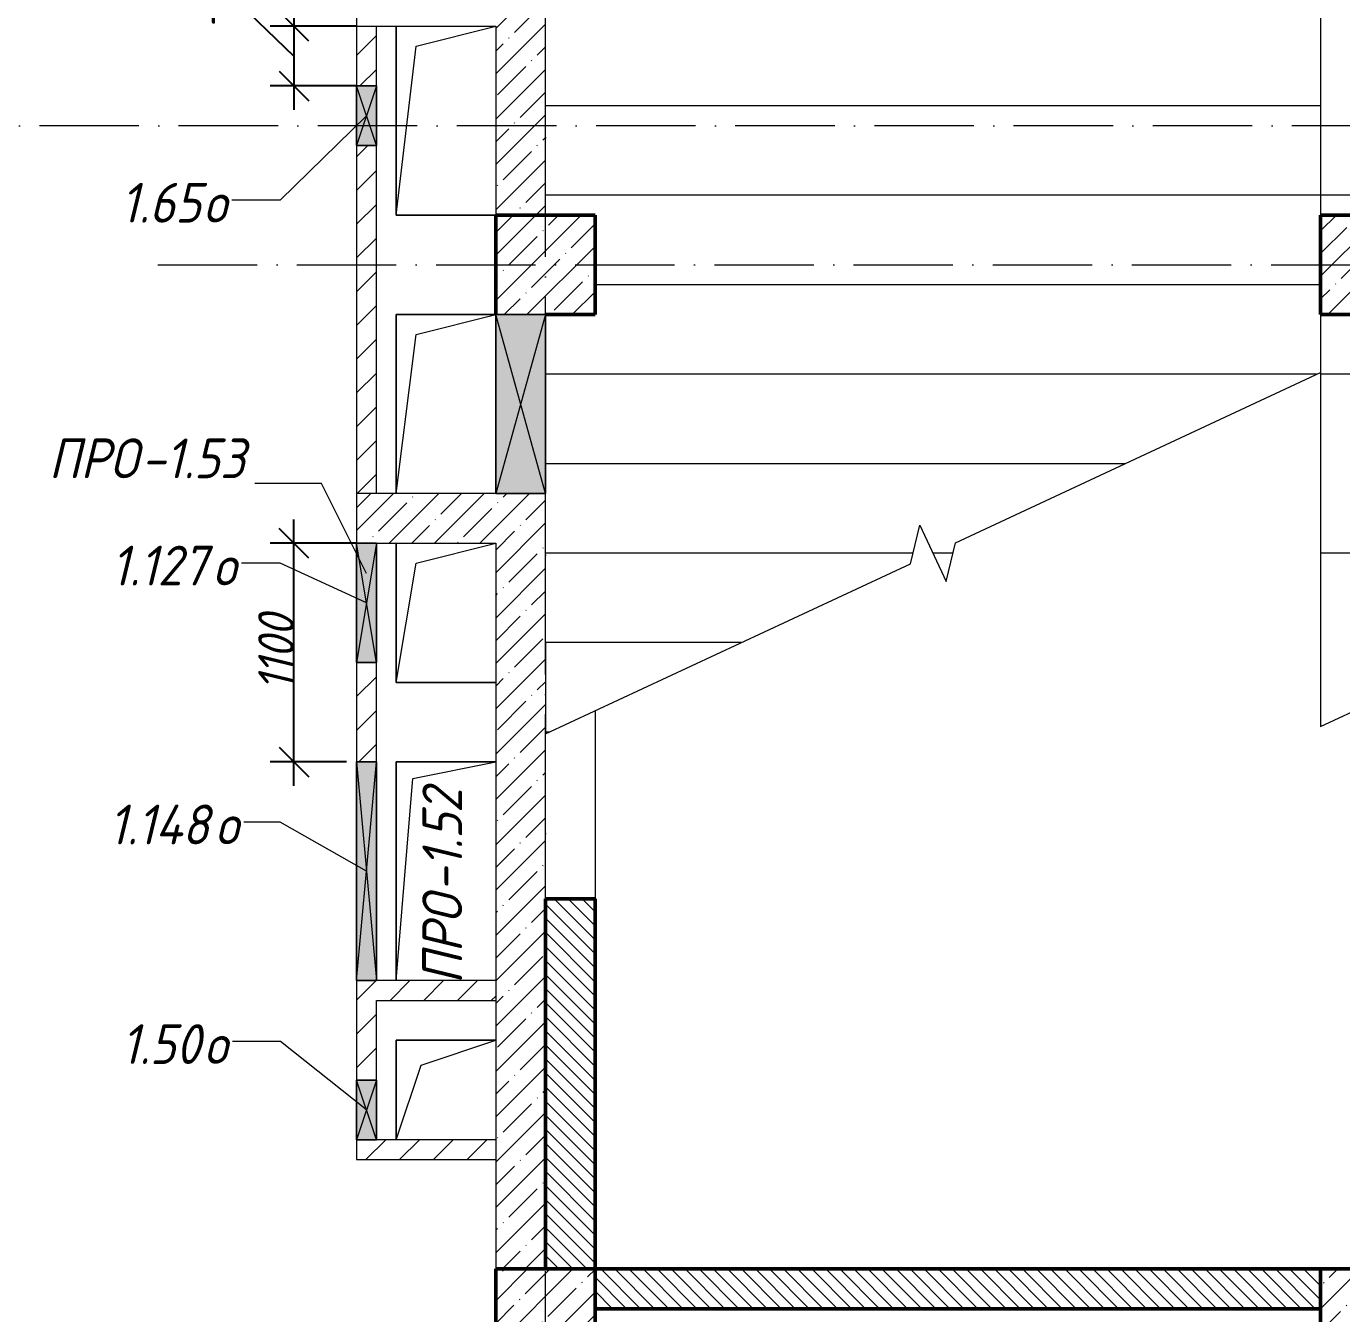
# Model space of a CAD drawing. Header units: millimetres. Extents: x -12989 to 629078, y -109036 to 555275.
# Drawn here: x 520252 to 526869, y 283398 to 289873 of the extents above; entities that cross this region are included whole.
import ezdxf

# ---------------------------------------------------------------- set-up
doc = ezdxf.new("R2010")
doc.units = ezdxf.units.MM
doc.linetypes.add('50_200_ШТРИХ_1Т_ш5_п1_п1_', pattern=[700, 500, -100, 0, -100])
for name, color, linetype, lineweight in [('A-____-____-DIMS', 7, 'Continuous', 9), ('A-DETL-GENF-OTLN', 7, 'Continuous', 9), ('A-FLOR-____-OTLN', 7, 'Continuous', 9), ('A-GENM-____-IDEN', 7, 'Continuous', 9), ('A-GENM-____-OTLN', 7, 'Continuous', 9), ('A-GLAZ-____-IDEN', 7, 'Continuous', 9), ('A-GLAZ-____-OTLN', 7, 'Continuous', 9), ('A-WALL-____-MCUT-1', 7, 'Continuous', 9), ('A-WALL-____-MCUT-2', 7, 'Continuous', 50), ('A-WALL-____-PATT-1', 7, 'Continuous', 9), ('A-WALL-FNSH-MCUT-1', 7, 'Continuous', 9), ('I-WALL-____-OTLN', 7, 'Continuous', 9), ('S-COLS-____-MCUT', 7, 'Continuous', 50), ('S-COLS-____-OTLN', 7, 'Continuous', 9), ('S-GRID-____-OTLN-1', 7, '50_200_ШТРИХ_1Т_ш5_п1_п1_', 9), ('S-STRS-____-MBND', 7, 'Continuous', 9), ('S-STRS-____-OTLN-1', 7, 'Continuous', 9)]:
    doc.layers.add(name, color=color, linetype=linetype, lineweight=lineweight)
doc.layers.add('A-GLAZ-____-OTLN-1', color=7, linetype='Continuous', lineweight=9, true_color=0xc0c0c0)
doc.styles.add('ISOCPEUR_I_10', font='isocpeui.ttf', dxfattribs={"width": 0.9, "height": 180})
doc.styles.add('ISOCPEUR_I_9', font='isocpeui.ttf', dxfattribs={"width": 0.9, "height": 250})
doc.dimstyles.new('ISO-1_8_0_9К_СРЕДНИЙ_Кладочные_3', dxfattribs={"dimscale": 304.8, "dimtxt": 179.276612, "dimasz": 0.492126, "dimexe": 0.393701, "dimexo": 0, "dimgap": 0, "dimtad": 1, "dimdec": 3, "dimrnd": 0.001, "dimdsep": 46, "dimtxsty": 'ISOCPEUR_I_10', "dimblk1": 'OBLIQUE', "dimblk2": 'OBLIQUE', "dimsah": 1, "dimcen": 0.09, "dimdle": 0.393701, "dimazin": 0, "dimtfac": 1, "dimtdec": 4, "dimtix": 1, "dimtmove": 0, "dimatfit": 3, "dimfxl": 1, "dimtvp": 1, "dimtolj": 1, "dimtzin": 0, "dimarcsym": 2})
doc.dimstyles.new('ISO-1_8_0_9К_СРЕДНИЙ_Кладочные_4', dxfattribs={"dimscale": 304.8, "dimtxt": 179.276612, "dimasz": 0.492126, "dimexe": 0.393701, "dimexo": 0, "dimgap": 0, "dimtad": 1, "dimdec": 3, "dimrnd": 0.001, "dimdsep": 46, "dimtxsty": 'ISOCPEUR_I_10', "dimblk1": 'OBLIQUE', "dimblk2": 'OBLIQUE', "dimsah": 1, "dimcen": 0.09, "dimdle": 0.393701, "dimazin": 0, "dimtfac": 1, "dimtdec": 4, "dimtix": 1, "dimtmove": 1, "dimatfit": 3, "dimfxl": 1, "dimtvp": 1, "dimtolj": 1, "dimtzin": 0, "dimarcsym": 2})
pattern_1 = [(45, (513013.31, 265891.49), (-114.0493, 114.0493), []), (45, (513127.36, 265891.49), (-114.0493, 114.0493), [201.612, -40.322, 3.353, -36.97])]
pattern_2 = [(135, (513013.31, 265891.49), (-35.35534, -35.35534), [])]
pattern_3 = [(45, (513013.31, 265891.49), (-84.8528, 84.8528), [])]

# ---------------------------------------------------------------- blocks, each defined once
blk = doc.blocks.new('BSC_Колонна _Прямоугольная - 500х700-V5-АР1_План отверстий 1 этажа в осях 1-64_А-ГГ')
at = {"layer": 'S-COLS-____-OTLN'}
h = blk.add_hatch(dxfattribs=at)
h.set_pattern_fill('FP_33', color=256, style=0, pattern_type=2)
h.set_pattern_definition([(315, (-22781.04, 14100), (114.0493, 114.0493), []), (315, (-22781.04, 13985.95), (114.0493, 114.0493), [201.613, -40.323, 3.353, -36.97])])
h.paths.add_polyline_path([(-250, 350), (-250, -350), (250, -350), (250, 350)], flags=0)
at = {"layer": 'S-COLS-____-MCUT'}
for p, q in [((250, 350), (-250, 350)), ((-250, 350), (-250, -350)), ((250, -350), (250, 350)), ((-250, -350), (250, -350))]:
    blk.add_line(p, q, dxfattribs=at)
blk = doc.blocks.new('BSC_Колонна _Прямоугольная - 500х500-V115-АР1_План отверстий 1 этажа в осях 1-64_А-ГГ')
at = {"layer": 'S-COLS-____-OTLN'}
h = blk.add_hatch(dxfattribs=at)
h.set_pattern_fill('FP_148', color=256, style=0, pattern_type=2)
h.set_pattern_definition([(45, (-9850, -17481.04), (-114.0493, 114.0493), []), (45, (-9735.95, -17481.04), (-114.0493, 114.0493), [201.613, -40.323, 3.353, -36.97])])
h.paths.add_polyline_path([(-250, -250), (250, -250), (250, 250), (-250, 250)], flags=0)
at = {"layer": 'S-COLS-____-MCUT'}
for p, q in [((250, 250), (-250, 250)), ((-250, 250), (-250, -250)), ((250, -250), (250, 250)), ((-250, -250), (250, -250))]:
    blk.add_line(p, q, dxfattribs=at)
blk = doc.blocks.new('BSC_Колонна _Прямоугольная - 500х700-V120-АР1_План отверстий 1 этажа в осях 1-64_А-ГГ')
at = {"layer": 'S-COLS-____-OTLN'}
h = blk.add_hatch(dxfattribs=at)
h.set_pattern_fill('FP_153', color=256, style=0, pattern_type=2)
h.set_pattern_definition([(315, (-17481.04, 14100), (114.0493, 114.0493), []), (315, (-17481.04, 13985.95), (114.0493, 114.0493), [201.612, -40.322, 3.353, -36.97])])
h.paths.add_polyline_path([(-250, 350), (-250, -350), (250, -350), (250, 350)], flags=0)
at = {"layer": 'S-COLS-____-MCUT'}
for p, q in [((250, 350), (-250, 350)), ((-250, 350), (-250, -350)), ((250, -350), (250, 350)), ((-250, -350), (250, -350))]:
    blk.add_line(p, q, dxfattribs=at)
blk = doc.blocks.new('AR_Отверстие прямоугольное _в стене__БезПР - AR_Отверстие прямоугольное _в стене__БезПР-30590124-АР1_План отверстий 1 этажа в осях 1-64_А-ГГ')
at = {"layer": 'A-GLAZ-____-OTLN-1'}
blk.add_hatch(color=256, dxfattribs=at).paths.add_polyline_path([(450, -125), (450, 125), (-450, 125), (-450, -125)], flags=0)
at = {"layer": 'A-DETL-GENF-OTLN'}
for p, q in [((-450, -125), (-450, 125)), ((-450, 125), (450, 125)), ((450, 125), (-450, -125)), ((-450, 125), (450, -125)), ((450, 125), (-450, 125)), ((-450, 125), (-450, -125)), ((450, 125), (450, -125)), ((450, -125), (450, 125)), ((450, -125), (-450, -125)), ((-450, -125), (450, -125))]:
    blk.add_line(p, q, dxfattribs=at)
at = {"layer": 'A-GLAZ-____-OTLN'}
blk.add_line((450, 125), (-450, 125), dxfattribs=at)
blk = doc.blocks.new('AR_Отверстие прямоугольное _в плите_ - AR_Отверстие прямоугольное _в плите_-30552711-АР1_План отверстий 1 этажа в осях 1-64_А-ГГ')
at = {"layer": 'A-GENM-____-OTLN'}
for p, q in [((250, 550), (-250, 550)), ((-250, 550), (-250, -550)), ((-166.7, 466.7), (250, 550)), ((-250, -550), (-166.7, 466.7))]:
    blk.add_line(p, q, dxfattribs=at)
blk = doc.blocks.new('AR_Отверстие прямоугольное _в плите_ - AR_Отверстие прямоугольное _в плите_-30552826-АР1_План отверстий 1 этажа в осях 1-64_А-ГГ')
at = {"layer": 'A-GENM-____-OTLN'}
for p, q in [((-250, 475), (-250, -475)), ((-150, 375), (250, 475)), ((-250, -475), (-150, 375)), ((-250, -475), (250, -475))]:
    blk.add_line(p, q, dxfattribs=at)
blk = doc.blocks.new('AR_Отверстие прямоугольное _в плите_ - AR_Отверстие прямоугольное _в плите_-V200-АР1_План отверстий 1 этажа в осях 1-64_А-ГГ')
at = {"layer": 'A-GENM-____-OTLN'}
for p, q in [((250, 450), (-250, 450)), ((-250, 450), (-250, -450)), ((-150, 350), (250, 450)), ((-250, -450), (-150, 350))]:
    blk.add_line(p, q, dxfattribs=at)
blk = doc.blocks.new('AR_Отверстие прямоугольное _в плите_ - AR_Отверстие прямоугольное _в плите_-V201-АР1_План отверстий 1 этажа в осях 1-64_А-ГГ')
at = {"layer": 'A-GENM-____-OTLN'}
for p, q in [((-250, 350), (-250, -350)), ((-150, 250), (250, 350)), ((-250, -350), (-150, 250)), ((-250, -350), (250, -350))]:
    blk.add_line(p, q, dxfattribs=at)
blk = doc.blocks.new('AR_Отверстие прямоугольное _в плите_ - AR_Отверстие прямоугольное _в плите_-V207-АР1_План отверстий 1 этажа в осях 1-64_А-ГГ')
at = {"layer": 'A-GENM-____-OTLN'}
for p, q in [((250, 250), (-250, 250)), ((-250, 250), (-250, -250)), ((-125, 125), (250, 250)), ((-250, -250), (-125, 125))]:
    blk.add_line(p, q, dxfattribs=at)
blk = doc.blocks.new('AR_Отверстие прямоугольное _в стене__БезПР - AR_Отверстие прямоугольное _в стене__БезПР-36428157-АР1_План отверстий 1 этажа в осях 1-64_А-ГГ')
at = {"layer": 'A-GLAZ-____-OTLN'}
blk.add_hatch(color=256, dxfattribs=at).paths.add_polyline_path([(150, 50), (-150, 50), (-150, -50), (150, -50)], flags=0)
at = {"layer": 'A-DETL-GENF-OTLN'}
for p, q in [((-150, -50), (-150, 50)), ((-150, 50), (150, 50)), ((150, 50), (-150, -50)), ((-150, 50), (150, -50)), ((150, 50), (-150, 50)), ((-150, 50), (-150, -50)), ((150, 50), (150, -50)), ((150, -50), (150, 50)), ((150, -50), (-150, -50)), ((-150, -50), (150, -50))]:
    blk.add_line(p, q, dxfattribs=at)
at = {"layer": 'A-GLAZ-____-OTLN'}
blk.add_line((150, 50), (-150, 50), dxfattribs=at)
blk = doc.blocks.new('AR_Отверстие прямоугольное _в стене_ - AR_Отверстие прямоугольное _в стене__ОВ-36776093-АР1_План отверстий 1 этажа в осях 1-64_А-ГГ')
at = {"layer": 'A-GLAZ-____-OTLN'}
blk.add_hatch(color=256, dxfattribs=at).paths.add_polyline_path([(300, -50), (300, 50), (-300, 50), (-300, -50), (-293.3, -50)], flags=0)
at = {"layer": 'A-DETL-GENF-OTLN'}
for p, q in [((-300, -50), (-300, 50)), ((-300, 50), (300, 50)), ((300, 50), (-300, -50)), ((-300, 50), (300, -50)), ((300, 50), (-300, 50)), ((-300, 50), (-300, -50)), ((300, 50), (300, -50)), ((300, -50), (300, 50)), ((300, -50), (-300, -50)), ((-300, -50), (300, -50))]:
    blk.add_line(p, q, dxfattribs=at)
blk = doc.blocks.new('AR_Отверстие прямоугольное _в стене__БезПР - AR_Отверстие прямоугольное _в стене__БезПР-36428461-АР1_План отверстий 1 этажа в осях 1-64_А-ГГ')
at = {"layer": 'A-GLAZ-____-OTLN'}
blk.add_hatch(color=256, dxfattribs=at).paths.add_polyline_path([(-150, -50), (150, -50), (150, 50), (-150, 50)], flags=0)
at = {"layer": 'A-DETL-GENF-OTLN'}
for p, q in [((-150, -50), (-150, 50)), ((-150, 50), (150, 50)), ((150, 50), (-150, -50)), ((-150, 50), (150, -50)), ((150, 50), (-150, 50)), ((-150, 50), (-150, -50)), ((150, 50), (150, -50)), ((150, -50), (150, 50)), ((150, -50), (-150, -50)), ((-150, -50), (150, -50))]:
    blk.add_line(p, q, dxfattribs=at)
blk = doc.blocks.new('AR_Отверстие прямоугольное _в стене_ - AR_Отверстие прямоугольное _в стене__ОВ-36889588-АР1_План отверстий 1 этажа в осях 1-64_А-ГГ')
at = {"layer": 'A-GLAZ-____-OTLN'}
blk.add_hatch(color=256, dxfattribs=at).paths.add_polyline_path([(-550, -50), (550, -50), (550, 50), (-550, 50)], flags=0)
at = {"layer": 'A-DETL-GENF-OTLN'}
for p, q in [((-550, -50), (-550, 50)), ((-550, 50), (550, 50)), ((550, 50), (-550, -50)), ((-550, 50), (550, -50)), ((550, 50), (-550, 50)), ((-550, 50), (-550, -50)), ((550, 50), (550, -50)), ((550, -50), (550, 50)), ((550, -50), (-550, -50)), ((-550, -50), (550, -50))]:
    blk.add_line(p, q, dxfattribs=at)
blk = doc.blocks.new('_Oblique')
at = {"color": 0, "linetype": 'ByBlock', "lineweight": -2}
blk.add_line((-0.5, -0.5), (0.5, 0.5), dxfattribs=at)
blk = doc.blocks.new('*D5882')
at = {"layer": 'A-____-____-DIMS', "color": 0, "lineweight": -2, "transparency": 16777216}
for p, q in [((521141.9, 290161.4), (520797.8, 290161.4)), ((521598.7, 289722.5), (521141.9, 290161.4)), ((521598.7, 289992.5), (521598.7, 289452.5)), ((521913.3, 289872.5), (521478.7, 289872.5)), ((521913.3, 289572.5), (521478.7, 289572.5))]:
    blk.add_line(p, q, dxfattribs=at)
at = {"layer": 'Defpoints', "color": 0, "transparency": 16777216}
for p in [(521913.3, 289872.5), (521598.7, 289572.5), (521913.3, 289572.5)]:
    blk.add_point(p, dxfattribs=at)
at = {"layer": 'A-____-____-DIMS', "color": 0, "lineweight": -2, "transparency": 16777216, "xscale": 150, "yscale": 150, "zscale": 150}
for p, rotation in [((521598.7, 289872.5), 90), ((521598.7, 289572.5), 270)]:
    blk.add_blockref('_Oblique', p, dxfattribs=dict(at, rotation=rotation))
at = {"layer": 'A-____-____-DIMS', "color": 0, "transparency": 16777216, "insert": (521021.9, 289871.8), "char_height": 180, "width": 409.578, "attachment_point": 1, "rotation": 90, "line_spacing_factor": 1.149209, "style": 'ISOCPEUR_I_10'}
blk.add_mtext('\\A1;300', dxfattribs=at)
blk = doc.blocks.new('*D5883')
at = {"layer": 'A-____-____-DIMS', "color": 0, "lineweight": -2, "transparency": 16777216}
for p, q in [((521598.7, 286052.5), (521598.7, 287392.5)), ((521913.3, 287272.5), (521478.7, 287272.5)), ((521863.3, 286172.5), (521478.7, 286172.5))]:
    blk.add_line(p, q, dxfattribs=at)
at = {"layer": 'Defpoints', "color": 0, "transparency": 16777216}
for p in [(521598.7, 287272.5), (521913.3, 287272.5), (521863.3, 286172.5)]:
    blk.add_point(p, dxfattribs=at)
at = {"layer": 'A-____-____-DIMS', "color": 0, "lineweight": -2, "transparency": 16777216, "xscale": 150, "yscale": 150, "zscale": 150}
for p, rotation in [((521598.7, 287272.5), 90), ((521598.7, 286172.5), 270)]:
    blk.add_blockref('_Oblique', p, dxfattribs=dict(at, rotation=rotation))
at = {"layer": 'A-____-____-DIMS', "color": 0, "transparency": 16777216, "insert": (521508.7, 286722.5), "char_height": 180, "width": 463.361, "attachment_point": 5, "rotation": 90, "style": 'ISOCPEUR_I_10'}
blk.add_mtext('\\A1;1100', dxfattribs=at)

msp = doc.modelspace()

# ---------------------------------------------------------------- hatches: boundary and pattern name
at = {"layer": 'A-WALL-____-PATT-1'}
h = msp.add_hatch(dxfattribs=at)
h.set_pattern_fill('FP_27', color=256, style=0, pattern_type=2)
h.set_pattern_definition(pattern_1)
h.paths.add_polyline_path([(522863.3109, 288922.5335), (522863.3109, 291172.5335), (522613.3109, 291172.5335), (522613.3109, 288922.5335)], flags=0)
h = msp.add_hatch(dxfattribs=at)
h.set_pattern_fill('FP_4', color=256, style=0, pattern_type=2)
h.set_pattern_definition(pattern_3)
h.paths.add_polyline_path([(521913.3109, 287522.5335), (522013.3109, 287522.5335), (522013.3109, 289272.5335), (521913.3109, 289272.5335), (521913.3109, 288985.8214)], flags=0)
h.paths.add_polyline_path([(521913.3109, 289572.5335), (522013.3109, 289572.5335), (522013.3109, 289872.5335), (521913.3109, 289872.5335)], flags=0)
h = msp.add_hatch(dxfattribs=at)
h.set_pattern_fill('FP_27', color=256, style=0, pattern_type=2)
h.set_pattern_definition(pattern_1)
h.paths.add_polyline_path([(521913.3109, 287272.5335), (522613.3109, 287272.5335), (522613.3109, 287522.5335), (521913.3109, 287522.5335)], flags=0)
h = msp.add_hatch(dxfattribs=at)
h.set_pattern_fill('FP_27', color=256, style=0, pattern_type=2)
h.set_pattern_definition(pattern_1)
h.paths.add_polyline_path([(522613.3109, 283622.5335), (522863.3109, 283622.5335), (522863.3109, 287522.5335), (522613.3109, 287522.5335), (522613.3109, 283825.8574)], flags=0)
h = msp.add_hatch(dxfattribs=at)
h.set_pattern_fill('FP_4', color=256, style=0, pattern_type=2)
h.set_pattern_definition(pattern_3)
h.paths.add_polyline_path([(521913.3109, 284572.5335), (522013.3109, 284572.5335), (522013.3109, 285072.5335), (521913.3109, 285072.5335)], flags=0)
h.paths.add_polyline_path([(522013.3109, 286172.5335), (522013.3109, 286672.5335), (521913.3109, 286672.5335), (521913.3109, 286172.5335), (521963.3109, 286172.5335)], flags=0)
h = msp.add_hatch(dxfattribs=at)
h.set_pattern_fill('FP_6', color=256, style=0, pattern_type=2)
h.set_pattern_definition(pattern_2)
h.paths.add_polyline_path([(523113.3109, 283622.5335), (523113.3109, 285483.5869), (522863.3109, 285483.5869), (522863.3109, 283622.5335)], flags=0)
h = msp.add_hatch(dxfattribs=at)
h.set_pattern_fill('FP_4', color=256, style=0, pattern_type=2)
h.set_pattern_definition(pattern_3)
h.paths.add_polyline_path([(522613.3109, 284972.5335), (522613.3109, 285072.5335), (522013.3109, 285072.5335), (522013.3109, 284972.5335)], flags=0)
h = msp.add_hatch(dxfattribs=at)
h.set_pattern_fill('FP_4', color=256, style=0, pattern_type=2)
h.set_pattern_definition(pattern_3)
h.paths.add_polyline_path([(522013.3109, 284172.5335), (522613.3109, 284172.5335), (522613.3109, 284272.5335), (521913.3109, 284272.5335), (521913.3109, 284172.5335)], flags=0)
h = msp.add_hatch(dxfattribs=at)
h.set_pattern_fill('FP_6', color=256, style=0, pattern_type=2)
h.set_pattern_definition(pattern_2)
h.paths.add_polyline_path([(526763.3109, 283422.5335), (526763.3109, 283622.5335), (523113.3109, 283622.5335), (523113.3109, 283422.5335), (523603.1465, 283422.5335)], flags=0)
at = {"layer": 'S-COLS-____-OTLN'}
h = msp.add_hatch(dxfattribs=at)
h.set_pattern_fill('FP_27', color=256, style=0, pattern_type=2)
h.set_pattern_definition(pattern_1)
h.paths.add_polyline_path([(522613.3109, 288422.5335), (523113.3109, 288422.5335), (523113.3109, 288922.5335), (522613.3109, 288922.5335)], flags=0)

# ---------------------------------------------------------------- linework, layer by layer
at = {"layer": 'A-FLOR-____-OTLN'}
for p, q in [((522113.3109, 288922.5335), (522113.3109, 289872.5335)), ((522613.3109, 288922.5335), (522113.3109, 288922.5335)), ((522113.3109, 288422.5335), (522613.3109, 288422.5335)), ((522113.3109, 287522.5335), (522113.3109, 288422.5335)), ((522113.3109, 286572.5335), (522113.3109, 287272.5335)), ((522613.3109, 286572.5335), (522113.3109, 286572.5335)), ((522113.3109, 286172.5335), (522613.3109, 286172.5335)), ((522113.3109, 285072.5335), (522113.3109, 286172.5335)), ((522113.3109, 284772.5335), (522613.3109, 284772.5335)), ((522113.3109, 284272.5335), (522113.3109, 284772.5335))]:
    msp.add_line(p, q, dxfattribs=at)
at = {"layer": 'A-GENM-____-IDEN'}
for p, q in [((521737.5058, 287572.4798), (521400.9121, 287572.4798)), ((521963.3109, 287119.6319), (521737.5058, 287572.4798))]:
    msp.add_line(p, q, dxfattribs=at)
at = {"layer": 'A-GLAZ-____-IDEN'}
for p, q in [((521963.3109, 289422.5335), (521529.6096, 288997.6077)), ((521529.6096, 288997.6077), (521286.4186, 288997.6077)), ((521529.6096, 287172.6077), (521334.1202, 287172.6077)), ((521963.3109, 286972.5335), (521529.6096, 287172.6077)), ((521529.6096, 285870.3638), (521346.2745, 285870.3638)), ((521963.3109, 285622.5335), (521529.6096, 285870.3638)), ((521531.0937, 284765.9083), (521289.3868, 284765.9083)), ((521963.3109, 284422.5335), (521531.0937, 284765.9083))]:
    msp.add_line(p, q, dxfattribs=at)
at = {"layer": 'A-WALL-____-MCUT-1'}
for p, q in [((522863.3109, 288922.5335), (522863.3109, 291172.5335)), ((521913.3109, 290122.5335), (521913.3109, 289872.5335)), ((521913.3109, 289872.5335), (522613.3109, 289872.5335)), ((522613.3109, 289872.5335), (522613.3109, 288922.5335)), ((522613.3109, 288922.5335), (522863.3109, 288922.5335)), ((522613.3109, 287522.5335), (521913.3109, 287522.5335)), ((521913.3109, 287522.5335), (521913.3109, 287272.5335)), ((522863.3109, 286772.5335), (522863.3109, 287522.5335)), ((522013.3109, 287272.5335), (522613.3109, 287272.5335)), ((522613.3109, 287272.5335), (522613.3109, 283622.5335)), ((522863.3109, 283622.5335), (522863.3109, 286313.2336))]:
    msp.add_line(p, q, dxfattribs=at)
at = {"layer": 'A-WALL-____-MCUT-2'}
for p, q in [((522863.3109, 285483.5869), (522863.3109, 283622.5335)), ((523113.3109, 285483.5869), (522863.3109, 285483.5869)), ((523113.3109, 283622.5335), (523113.3109, 285483.5869)), ((526763.3109, 283622.5335), (523113.3109, 283622.5335)), ((523113.3109, 283422.5335), (526763.3109, 283422.5335))]:
    msp.add_line(p, q, dxfattribs=at)
at = {"layer": 'A-WALL-FNSH-MCUT-1'}
for p, q in [((521913.3109, 289872.5335), (521913.3109, 289572.5335)), ((521913.3109, 289872.5335), (521913.3109, 289872.5335)), ((522013.3109, 289572.5335), (522013.3109, 289872.5335)), ((521913.3109, 289272.5335), (521913.3109, 287522.5335)), ((522013.3109, 287522.5335), (522013.3109, 289272.5335)), ((521913.3109, 287522.5335), (521913.3109, 287522.5335)), ((521913.3109, 286672.5335), (521913.3109, 286172.5335)), ((522013.3109, 286172.5335), (522013.3109, 286672.5335)), ((521913.3109, 285072.5335), (521913.3109, 284572.5335)), ((522613.3109, 285072.5335), (522013.3109, 285072.5335)), ((522013.3109, 284972.5335), (522613.3109, 284972.5335)), ((522013.3109, 284572.5335), (522013.3109, 284972.5335)), ((521913.3109, 284272.5335), (521913.3109, 284172.5335)), ((522613.3109, 284272.5335), (522013.3109, 284272.5335)), ((521913.3109, 284172.5335), (522613.3109, 284172.5335))]:
    msp.add_line(p, q, dxfattribs=at)
at = {"layer": 'I-WALL-____-OTLN'}
msp.add_line((523113.3109, 286429.8105), (523113.3109, 285483.5869), dxfattribs=at)
at = {"layer": 'S-COLS-____-MCUT'}
for p, q in [((523113.3109, 288922.5335), (522613.3109, 288922.5335)), ((522613.3109, 288922.5335), (522613.3109, 288422.5335)), ((523113.3109, 288422.5335), (523113.3109, 288922.5335)), ((522863.3109, 288422.5335), (523113.3109, 288422.5335))]:
    msp.add_line(p, q, dxfattribs=at)
at = {"layer": 'S-GRID-____-OTLN-1'}
for p, q in [((522863.3109, 261408.8852), (522863.3109, 315772.4512)), ((539721.0501, 289372.5335), (508344.5407, 289372.5335)), ((520913.3109, 288672.5335), (539721.0501, 288672.5335))]:
    msp.add_line(p, q, dxfattribs=at)
at = {"layer": 'S-STRS-____-MBND'}
for p, q in [((524926.5994, 287275.3608), (526763.3109, 288131.8335)), ((526763.3109, 286350.5644), (530450.0224, 288069.7062)), ((524700.0224, 287169.7062), (524747.2768, 287364.1441)), ((524747.2768, 287364.1441), (524879.345, 287080.9229)), ((524879.345, 287080.9229), (524926.5994, 287275.3608)), ((522863.3109, 286313.2336), (524700.0224, 287169.7062))]:
    msp.add_line(p, q, dxfattribs=at)
at = {"layer": 'S-STRS-____-OTLN-1'}
for p, q in [((526763.3109, 289922.5335), (526763.3109, 289022.5335)), ((526763.3109, 289472.5335), (522863.3109, 289472.5335)), ((526763.3109, 289472.5335), (522863.3109, 289472.5335)), ((526763.3109, 289472.5335), (526763.3109, 289022.5335)), ((526763.3109, 289022.5335), (522863.3109, 289022.5335)), ((526763.3109, 289022.5335), (522863.3109, 289022.5335)), ((526763.3109, 289022.5335), (526763.3109, 288922.5335)), ((532493.3671, 289022.5335), (526763.3109, 289022.5335)), ((532493.3671, 289022.5335), (526763.3109, 289022.5335)), ((526763.3109, 288572.5335), (523113.3109, 288572.5335)), ((526763.3109, 288572.5335), (523113.3109, 288572.5335)), ((526763.3109, 288422.5335), (526763.3109, 288131.8335)), ((526763.3109, 288422.5335), (526763.3109, 288122.5335)), ((526743.3671, 288122.5335), (522863.3109, 288122.5335)), ((526743.3671, 288122.5335), (522863.3109, 288122.5335)), ((526763.3109, 288122.5335), (526763.3109, 287222.5335)), ((530462.8611, 288122.5335), (526763.3109, 288122.5335)), ((530462.8611, 288122.5335), (526763.3109, 288122.5335)), ((525778.339, 287672.5335), (522863.3109, 287672.5335)), ((525778.339, 287672.5335), (522863.3109, 287672.5335)), ((524712.8611, 287222.5335), (522863.3109, 287222.5335)), ((524712.8611, 287222.5335), (522863.3109, 287222.5335)), ((524913.7607, 287222.5335), (524813.3109, 287222.5335)), ((524913.7607, 287222.5335), (524813.3109, 287222.5335)), ((526763.3109, 287222.5335), (526763.3109, 286350.5644)), ((528633.2547, 287222.5335), (526763.3109, 287222.5335)), ((528633.2547, 287222.5335), (526763.3109, 287222.5335)), ((522863.3109, 286772.5335), (522863.3109, 286322.5335)), ((523848.2828, 286772.5335), (522863.3109, 286772.5335)), ((523848.2828, 286772.5335), (522863.3109, 286772.5335)), ((522863.3109, 286322.5335), (522863.3109, 286313.2336)), ((522883.2547, 286322.5335), (522863.3109, 286322.5335)), ((522883.2547, 286322.5335), (522863.3109, 286322.5335))]:
    msp.add_line(p, q, dxfattribs=at)

# ---------------------------------------------------------------- block references
at = {"layer": 'A-GENM-____-OTLN'}
for name, p in [('AR_Отверстие прямоугольное _в плите_ - AR_Отверстие прямоугольное _в плите_-30552826-АР1_План отверстий 1 этажа в осях 1-64_А-ГГ', (522363.3109, 289397.5335)), ('AR_Отверстие прямоугольное _в плите_ - AR_Отверстие прямоугольное _в плите_-V200-АР1_План отверстий 1 этажа в осях 1-64_А-ГГ', (522363.3109, 287972.5335)), ('AR_Отверстие прямоугольное _в плите_ - AR_Отверстие прямоугольное _в плите_-V201-АР1_План отверстий 1 этажа в осях 1-64_А-ГГ', (522363.3109, 286922.5335)), ('AR_Отверстие прямоугольное _в плите_ - AR_Отверстие прямоугольное _в плите_-30552711-АР1_План отверстий 1 этажа в осях 1-64_А-ГГ', (522363.3109, 285622.5335)), ('AR_Отверстие прямоугольное _в плите_ - AR_Отверстие прямоугольное _в плите_-V207-АР1_План отверстий 1 этажа в осях 1-64_А-ГГ', (522363.3109, 284522.5335))]:
    msp.add_blockref(name, p, dxfattribs=at)
at = {"layer": 'A-GLAZ-____-OTLN'}
for name, p, rotation in [('AR_Отверстие прямоугольное _в стене__БезПР - AR_Отверстие прямоугольное _в стене__БезПР-36428157-АР1_План отверстий 1 этажа в осях 1-64_А-ГГ', (521963.3109, 289422.5335), 269.9999999999999), ('AR_Отверстие прямоугольное _в стене__БезПР - AR_Отверстие прямоугольное _в стене__БезПР-30590124-АР1_План отверстий 1 этажа в осях 1-64_А-ГГ', (522738.3109, 287972.5335), 269.9999999999999), ('AR_Отверстие прямоугольное _в стене_ - AR_Отверстие прямоугольное _в стене__ОВ-36776093-АР1_План отверстий 1 этажа в осях 1-64_А-ГГ', (521963.3109, 286972.5335), 269.9999999999999), ('AR_Отверстие прямоугольное _в стене_ - AR_Отверстие прямоугольное _в стене__ОВ-36889588-АР1_План отверстий 1 этажа в осях 1-64_А-ГГ', (521963.3109, 285622.5335), 89.99999999999991), ('AR_Отверстие прямоугольное _в стене__БезПР - AR_Отверстие прямоугольное _в стене__БезПР-36428461-АР1_План отверстий 1 этажа в осях 1-64_А-ГГ', (521963.3109, 284422.5335), 269.9999999999999)]:
    msp.add_blockref(name, p, dxfattribs=dict(at, rotation=rotation))
at = {"layer": 'S-COLS-____-OTLN', "rotation": 89.9999999999999}
for name, p in [('BSC_Колонна _Прямоугольная - 500х700-V5-АР1_План отверстий 1 этажа в осях 1-64_А-ГГ', (527113.3109, 288672.5335)), ('BSC_Колонна _Прямоугольная - 500х700-V120-АР1_План отверстий 1 этажа в осях 1-64_А-ГГ', (527113.3109, 283372.5335))]:
    msp.add_blockref(name, p, dxfattribs=at)
at = {"layer": 'S-COLS-____-OTLN'}
msp.add_blockref('BSC_Колонна _Прямоугольная - 500х500-V115-АР1_План отверстий 1 этажа в осях 1-64_А-ГГ', (522863.3109, 283372.5335), dxfattribs=at)

# ---------------------------------------------------------------- texts
at = {"layer": 'A-GENM-____-IDEN', "char_height": 200, "attachment_point": 1, "style": 'ISOCPEUR_I_9'}
for s, insert, width in [('ПРО', (520365.1542, 287799.5959), 562.784625), ('-1.53', (520829.498, 287799.5959), 663.79725)]:
    msp.add_mtext(s, dxfattribs=dict(at, insert=insert, width=width))
at = {"layer": 'A-GENM-____-IDEN', "char_height": 200, "attachment_point": 1, "rotation": 90, "style": 'ISOCPEUR_I_9'}
for s, insert, width in [('-1.52', (522244.6863, 285519.21), 663.79725), ('ПРО', (522244.6863, 285054.8662), 562.784625)]:
    msp.add_mtext(s, dxfattribs=dict(at, insert=insert, width=width))
at = {"layer": 'A-GLAZ-____-IDEN', "char_height": 200, "attachment_point": 1, "style": 'ISOCPEUR_I_9'}
for s, insert, width in [('1.65', (520726.967, 289085.2223), 505.063125), ('\\fISOCPEUR|b0|i1|c204|p34|;\\W.9;о', (521143.6857, 289085.2223), 158.734125), ('1.127', (520679.267, 287260.2223), 620.506125), ('\\fISOCPEUR|b0|i1|c204|p34|;\\W.9;о', (521191.2357, 287260.2223), 158.734125), ('1.148', (520667.117, 285957.9784), 649.366875), ('\\fISOCPEUR|b0|i1|c204|p34|;\\W.9;о', (521202.8982, 285957.9784), 158.734125), ('1.50', (520729.9352, 284853.5229), 505.063125), ('\\fISOCPEUR|b0|i1|c204|p34|;\\W.9;о', (521146.654, 284853.5229), 158.734125)]:
    msp.add_mtext(s, dxfattribs=dict(at, insert=insert, width=width))

# ---------------------------------------------------------------- dimensions: what is measured, and where the dimension line sits
at = {"layer": 'A-____-____-DIMS'}
dim = msp.add_linear_dim(base=(521598.7056, 289572.5335), p1=(521913.3109, 289872.5335), p2=(521913.3109, 289572.5335), angle=90, dimstyle='ISO-1_8_0_9К_СРЕДНИЙ_Кладочные_4', override={"dimpost": '<>', "dimfxl": 300}, dxfattribs=at)
dim.commit()
dim.dimension.update_dxf_attribs({"geometry": '*D5882', "text_midpoint": (521141.9238, 290161.4103), "dimtype": 160, "text_rotation": 90})
dim = msp.add_linear_dim(base=(521598.7056, 287272.5335), p1=(521863.3109, 286172.5335), p2=(521913.3109, 287272.5335), angle=90, dimstyle='ISO-1_8_0_9К_СРЕДНИЙ_Кладочные_3', override={"dimpost": '<>', "dimfxl": 1101.135777}, dxfattribs=at)
dim.commit()
dim.dimension.update_dxf_attribs({"geometry": '*D5883', "text_midpoint": (521508.7056, 286722.5335)})

doc.saveas('drawing.dxf')
